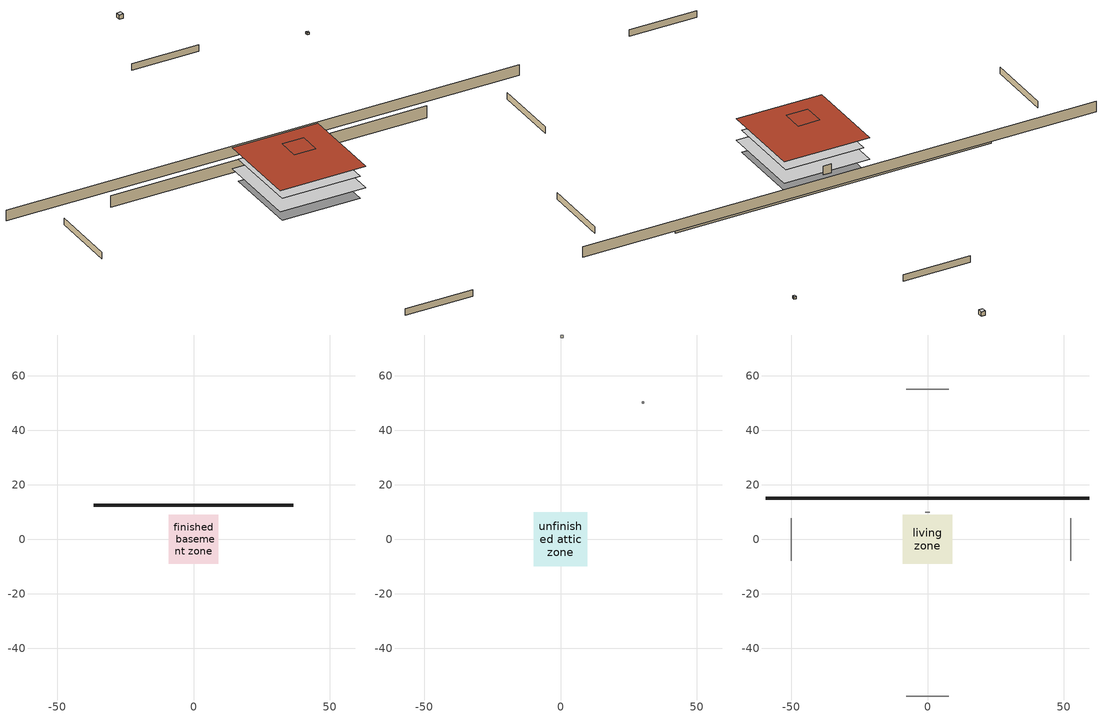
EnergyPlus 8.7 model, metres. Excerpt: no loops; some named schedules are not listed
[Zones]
finished basement zone
 floor ground (GrndUninsFinBFloor): -9.02,-9.02 -9.02,9.02 9.02,9.02 9.02,-9.02 z-2.13
 wall ground (GrndInsFinWall): 36.58,12.5 -36.58,12.5 z-2.13:0.61
dse zone
 floor adiabatic (AdiabaticConst): 30,50 30,50.5 30.5,50.5 30.5,50 z0
 wall adiabatic (AdiabaticConst): 30,50.5 30,50 30.5,50 30.5,50.5 30,50.5 z0:0.5
 ceiling adiabatic (AdiabaticConst): 30.5,50 30.5,50.5 30,50.5 30,50 z0.5
res ds_u 1 ret air zone
 floor adiabatic (AdiabaticConst): 0,74 0,75 1,75 1,74 z0
 wall adiabatic (AdiabaticConst): 1,74 1,75 0,75 0,74 1,74 z0:1
 ceiling adiabatic (AdiabaticConst): 1,74 1,75 0,75 0,74 z1
unfinished attic zone
 floor to living zone (FinInsUnfinUAFloor 1): -9.88,-9.88 -9.88,9.88 9.88,9.88 9.88,-9.88 z0.5
 roof outside (UnfinInsExtRoof 4): 9.88,-9.88 9.88,9.88 -9.88,9.88 -9.88,-9.88 z5.5
 roof outside (UnfinInsExtRoof 5): 2.5,-2.5 2.5,2.5 -2.5,2.5 -2.5,-2.5 z8
living zone
 floor to finished basement zone (Construction 3): -9.02,-9.02 -9.02,9.02 9.02,9.02 9.02,-9.02 z3
 wall outside (ExtInsFinWall 3): 59.36,15 -59.36,15 z0:2.44
 wall adiabatic (Construction 1): 0.92,10 -0.92,10 z0:2.03; 52.5,-7.78 52.5,7.78 / 7.78,55 -7.78,55 / -7.78,-57.5 7.78,-57.5 / -50,7.78 -50,-7.78 z0:1.53
[Building]
FIXME: Terrain=Suburbs
[Site:Location]
Denver Intl Ap_CO_USA: Latitude {deg}=39.83; Longitude {deg}=-104.65; Time Zone {hr}=-7; Elevation {m}=1650
[Site:GroundTemperature:BuildingSurface]
6.71221, 4.9416, 4.79814, 5.63626, 9.00496, 12.3608, 15.2732, 17.1228, 17.2883, 15.7979, 12.9685, 9.71588
[Site:GroundTemperature:Deep]
10.8753, 10.8753, 10.8753, 10.8753, 10.8753, 10.8753, 10.8753, 10.8753, 10.8753, 10.8753, 10.8753, 10.8753
[Site:WaterMainsTemperature]
Calculation Method=Correlation; Annual Average Outdoor Air Temperature {C}=10.8753; Maximum Difference In Monthly Average Outdoor Air Temperatures {deltaC}=23.1524
[Material] Roughness=Rough
Name | Thickness {m} | Conductivity {W/m-K} | Density {kg/m3} | Specific Heat {J/kg-K} | Thermal Absorptance | Solar Absorptance | Visible Absorptance
Concrete-4in | 0.1016 | 1.3112 | 2242.58 | 837.36 | 0.9 | 0.7 | 0.7
Concrete-8in | 0.2032 | 1.3112 | 2242.58 | 837.36 | 0.9 | 0.7 | 0.7
IntMassStudAndAirWall | 0.0889 | 0.414917 | 83.0261 | 1211.62 | 0.9 | 0.7 | 0.7
Layer1 | 0.0889 | 0.0336815 | 153.048 | 1085.22 | 0.9 | 0.7 | 0.7
ResCeilingMass1 | 0.0127 | 0.160266 | 800.923 | 837.36 | 0.9 | 0.3 | 0.1
ResExtFinish | 0.009525 | 0.0894213 | 177.805 | 1046.7 | 0.9 | 0.75 | 0.75
ResExtWallMass1; ResExtWallMassOtherSide1 | 0.0127 | 0.160266 | 800.923 | 837.36 | 0.9 | 0.5 | 0.1
ResExtWallSheathing | 0.0127 | 0.11544 | 512.591 | 1214.172 | 0.9 | 0.7 | 0.7
ResFloorCovering | 0.0127 | 0.0721139 | 54.4628 | 1339.776 | 0.9 | 0.9 | 0.7
ResFloorMass | 0.015875 | 0.11544 | 544.628 | 1214.172 | 0.9 | 0.6 | 0.7
ResFloorSheathing; ResRoofSheathing | 0.01905 | 0.11544 | 512.591 | 1214.172 | 0.9 | 0.7 | 0.7
residential furniture material finished basement space; residential furniture material living space | 0.1524 | 0.11544 | 640.739 | 1214.172 | 0.9 | 0.6 | 0.1
ResRoofMaterial | 0.009525 | 0.162689 | 1121.29 | 1465.38 | 0.91 | 0.85 | 0.85
Soil-12in | 0.3048 | 1.73073 | 1842.12 | 418.68 | 0.9 | 0.7 | 0.7
UAAdditionalCeilingIns | 0.12827 | 0.0411049 | 16.0185 | 1046.7 | 0.9 | 0.7 | 0.7
UARoofIns | 0.18415 | 4.84077 | 57.4568 | 1210.26 | 0.9 | 0.7 | 0.7
UATrussandIns | 0.0889 | 0.045211 | 70.6414 | 1180.37 | 0.9 | 0.7 | 0.7
[Material:NoMass] Roughness=Rough; Thermal Absorptance=0.9; Solar Absorptance=0.7; Visible Absorptance=0.7
Name | Thermal Resistance {m2-K/W}
Adiabatic | 176.1
FBaseFloor-FicR | 176.11
FBaseWall-FicR | 175.58
[WindowMaterial:Shade] Solar Transmittance=0.822706; Solar Reflectance=0.177284; Visible Transmittance=0.822706; Visible Reflectance=0.177284; Infrared Hemispherical Emissivity=1e-005; Infrared Transmittance=0.822706; Thickness {m}=0.0001; Conductivity {W/m-K}=10000; Shade to Glass Distance {m}=0.001; Top Opening Multiplier=0; Bottom Opening Multiplier=0; Left-Side Opening Multiplier=0; Right-Side Opening Multiplier=0; Airflow Permeability=0
CoolingShade; CoolingShade 1; CoolingShade 2; CoolingShade 3
[WindowProperty:ShadingControl] Shading Type=InteriorShade; Shading Control Type=OnIfScheduleAllows; Shading Control Is Scheduled=Yes; Glare Control Is Active=No
Name | Schedule | Shading Device Material
WindowShadingControl | residential window shading schedule | CoolingShade
WindowShadingControl 1 | residential window shading schedule 1 | CoolingShade 1
WindowShadingControl 2 | residential window shading schedule 2 | CoolingShade 2
WindowShadingControl 3 | residential window shading schedule 3 | CoolingShade 3
[Construction]
AdiabaticConst: Adiabatic
Construction 1: ResExtWallMassOtherSide1, ResExtWallMass1
Construction 3: ResFloorSheathing, ResFloorMass, ResFloorCovering
ExtInsFinWall 3: ResExtFinish, ResExtWallSheathing, Layer1, ResExtWallMass1
FinInsUnfinUAFloor 1: UATrussandIns, UAAdditionalCeilingIns, ResCeilingMass1
FinUninsFinWall: ResExtWallMassOtherSide1, IntMassStudAndAirWall, ResExtWallMass1
GrndInsFinWall: FBaseWall-FicR, Soil-12in, Concrete-8in
GrndUninsFinBFloor: FBaseFloor-FicR, Soil-12in, Concrete-4in
residential furniture construction finished basement space: residential furniture material finished basement space
residential furniture construction living space: residential furniture material living space
UnfinInsExtRoof 4; UnfinInsExtRoof 5: ResRoofMaterial, ResRoofSheathing, UARoofIns
[Zone]
Name | Volume {m3}
dse zone | 0
finished basement zone | 693.763
living zone; unfinished attic zone | 2.83168e-05
res ds_u 1 ret air zone | 8.91981
[InternalMass]
Name | Construction | Zone | Surface Area {m2}
finished basement space Partition | FinUninsFinWall | finished basement zone | 226.41
residential furniture mass finished basement space | residential furniture construction finished basement space | finished basement zone | 130.064
living space Partition | FinUninsFinWall | living zone | 226.41
residential furniture mass living space | residential furniture construction living space | living zone | 130.064
[People] Number of People Schedule=residential occupants schedule; Number of People Calculation Method=People; Number of People=2; Fraction Radiant=0; Sensible Heat Fraction=0; Activity Level Schedule=Schedule Ruleset 1; Carbon Dioxide Generation Rate {m3/s-W}=0; Enable ASHRAE 55 Comfort Warnings=No; Mean Radiant Temperature Calculation Type=ZoneAveraged
Name | Zone or ZoneList
residential occupants|finished basement space | finished basement zone
residential occupants|living space | living zone
[ElectricEquipment] Design Level Calculation Method=EquipmentLevel
Name | Zone or ZoneList | Schedule | Design Level {W} | Fraction Latent | Fraction Radiant | Fraction Lost
residential ceiling fan benchmark|finished basement space | finished basement zone | residential ceiling fan benchmark|living space schedule | 43.8913 | 0 | 0.558 | 0.07
residential misc plug loads|finished basement space | finished basement zone | residential misc plug loads schedule | 862.072 | 0.0448248 | 0.573105 | 3.46945e-17
res infil_u 1 bath exh fan load equip; res infil_u 1 range hood fan load equip | living zone | Always On Discrete | 0 | 0 | 0 | 1
res infil_u 1 house exh fan load equip | living zone | Always On Discrete | 0 | 0 | 0 | 0.5
residential ceiling fan benchmark|living space | living zone | residential ceiling fan benchmark|living space schedule | 43.8913 | 0 | 0.558 | 0.07
residential ceiling fan non benchmark equip | living zone | residential ceiling fan master | 0 | 0 | 0.558 | 0.07
residential clothes dryer electric | living zone | residential clothes dryer electric schedule | 306.898 | 0.05 | 0.09 | 0.8
residential clothes washer | living zone | residential clothes washer schedule | 7634.91 | 0 | 0.48 | 0.2
residential dishwasher | living zone | residential dishwasher schedule | 8535.51 | 0.15 | 0.36 | 0.25
residential misc plug loads|living space | living zone | residential misc plug loads schedule | 862.072 | 0.0448248 | 0.573105 | 3.46945e-17
residential range electric | living zone | residential range electric schedule | 262.457 | 0.3 | 0.24 | 0.3
residential refrigerator | living zone | residential refrigerator schedule | 106.332 | 0 | 0 | 0
[ZoneInfiltration:DesignFlowRate] Zone or ZoneList=living zone; Schedule=Always On Discrete; Design Flow Rate Calculation Method=Flow/Zone; Design Flow Rate {m3/s}=0
res infil_u 1 flow; res nv_u 1 flow
[ZoneInfiltration:EffectiveLeakageArea]
res infil|unfinished attic space: Zone=unfinished attic zone; Schedule=Always On Discrete; Effective Air Leakage Area {cm2}=13006.4; Stack Coefficient=0.000521214; Wind Coefficient=0.000138869
[AirLoopHVAC:ReturnPlenum]
Air Loop HVAC Return Plenum 1: Zone=res ds_u 1 ret air zone
[Schedule:Compact]
residential dishwasher schedule: Through: 01/01, For: AllDays, Until: 24:00, 0, Through: 01/02, For: AllDays, Until: 11:00, 0, Until: 12:00, 0.0515036, Until: 13:00, 0.074576, Until: 14:00, 0.0117767, Until: 20:00, 0, Until: 21:00, 0.091375, Until: 24:00, 0, Through: 01/03, For: AllDays, Until: 21:00, 0, Until: 22:00, 0.0586612, Until: 23:00, 0.00568387, Until: 24:00, 0, Through: 01/04, For: AllDays, Until: 24:00, 0, Through: 01/05, For: AllDays, Until: 19:00, 0, Until: 20:00, 0.0502587, Until: 24:00, 0, Through: 01/06, For: AllDays, Until: 24:00, 0, Through: 01/07, For: AllDays, Until: 24:00, 0, Through: 01/08, For: AllDays, Until: 24:00, 0, Through: 01/09, For: AllDays, Until: 24:00, 0, Through: 01/10, For: AllDays, Until: 21:00, 0, Until: 22:00, 0.058601, Until: 23:00, 0.0102971, Until: 24:00, 0.03278, Through: 01/11, For: AllDays, Until: 09:00, 0, Until: 10:00, 0.0198785, Until: 11:00, 0.0424756, Until: 24:00, 0, Through: 01/12, For: AllDays, Until: 24:00, 0, Through: 01/13, For: AllDays, Until: 24:00, 0, Through: 01/14, For: AllDays, Until: 13:00, 0, Until: 14:00, 0.0338145, Until: 15:00, 0.02048, Until: 24:00, 0, Through: 01/15, For: AllDays, Until: 24:00, 0, Through: 01/16, For: AllDays, Until: 02:00, 0, Until: 03:00, 0.031138, Until: 21:00, 0, Until: 22:00, 0.0556177, Until: 23:00, 0.00847468, Until: 24:00, 0, Through: 01/17, For: AllDays, Until: 24:00, 0, Through: 01/18, For: AllDays, Until: 07:00, 0, Until: 08:00, 0.0433357, Until: 18:00, 0, Until: 19:00, 0.069656, Until: 24:00, 0, Through: 01/19, For: AllDays, Until: 15:00, 0, Until: 16:00, 0.0429508, Until: 24:00, 0, Through: 01/20, For: AllDays, Until: 24:00, 0, Through: 01/21, For: AllDays, Until: 22:00, 0, Until: 23:00, 0.0120835, Until: 24:00, 0, Through: 01/22, For: AllDays, Until: 24:00, 0, Through: 01/23, For: AllDays, Until: 24:00, 0, Through: 01/24, For: AllDays, Until: 19:00, 0, Until: 20:00, 0.0498135, Until: 24:00, 0, Through: 01/25, For: AllDays, Until: 24:00, 0, Through: 01/26, For: AllDays, Until: 18:00, 0, Until: 19:00, 0.0119872, Until: 20:00, 0.0285156, Until: 24:00, 0, Through: 01/27, For: AllDays, Until: 15:00, 0, Until: 16:00, 0.0272465, Until: 17:00, 0.00871527, Until: 24:00, 0, Through: 01/28, For: AllDays, Until: 24:00, 0, Through: 01/29, For: AllDays, Until: 14:00, 0, Until: 15:00, 0.0079514, Until: 16:00, 0.0648563, Until: 18:00, 0, Until: 19:00, 0.0146036, Until: 20:00, 0.0465115, Until: 21:00, 0.0446109, Until: 22:00, 0.0453687, Until: 24:00, 0, Through: 01/30, For: AllDays, Until: 07:00, 0, Until: 08:00, 0.041778, Until: 09:00, 0.0309214, Until: 15:00, 0, Until: 16:00, 0.0287682, Until: 17:00, 0.0309275, Until: 24:00, 0, Through: 01/31, For: AllDays, Until: 10:00, 0, Until: 11:00, 0.0506436, Until: 13:00, 0, Until: 14:00, 0.0267834, Until: 15:00, 0.0236738, Until: 24:00, 0, Through: 02/01, For: AllDays, Until: 20:00, 0, Until: 21:00, 0.0291952, Until: 22:00, 0.0275833, Until: 24:00, 0, Through: 02/02, For: AllDays, Until: 24:00, 0, Through: 02/03, For: AllDays, Until: 24:00, 0, Through: 02/04, For: AllDays, Until: 24:00, 0, Through: 02/05, For: AllDays, Until: 19:00, 0, Until: 20:00, 0.0247564, Until: 21:00, 0.0260856, Until: 24:00, 0, Through: 02/06, For: AllDays, Until: 24:00, 0, Through: 02/07, For: AllDays, Until: 24:00, 0, Through: 02/08, For: AllDays, Until: 24:00, 0, Through: 02/09, For: AllDays, Until: 24:00, 0, Through: 02/10, For: AllDays, Until: 09:00, 0, Until: 10:00, 0.0384939, Until: 11:00, 0.0322868, Until: 24:00, 0, Through: 02/11, For: AllDays, Until: 24:00, 0, Through: 02/12, For: AllDays, Until: 24:00, 0, Through: 02/13, For: AllDays, Until: 11:00, 0, Until: 12:00, 0.0270781, Until: 24:00, 0, Through: 02/14, For: AllDays, Until: 24:00, 0, Through: 02/15, For: AllDays, Until: 24:00, 0, Through: 02/16, For: AllDays, Until: 24:00, 0, Through: 02/17, For: AllDays, Until: 24:00, 0, Through: 02/18, For: AllDays, Until: 24:00, 0, Through: 02/19, For: AllDays, Until: 24:00, 0, Through: 02/20, For: AllDays, Until: 06:00, 0, Until: 07:00, 0.034837, Until: 08:00, 0.0218934, Until: 24:00, 0, Through: 02/21, For: AllDays, Until: 13:00, 0, Until: 14:00, 0.0533201, Until: 15:00, 0.0692048, Until: 18:00, 0, Until: 19:00, 0.0502947, Until: 24:00, 0, Through: 02/22, For: AllDays, Until: 24:00, 0, Through: 02/23, For: AllDays, Until: 12:00, 0, Until: 13:00, 0.020492, Until: 14:00, 0.0371948, Until: 24:00, 0, Through: 02/24, For: AllDays, Until: 24:00, 0, Through: 02/25, For: AllDays, Until: 05:00, 0, Until: 06:00, 0.0268255, Until: 07:00, 0.0274329, Until: 24:00, 0, Through: 02/26, For: AllDays, Until: 09:00, 0, Until: 10:00, 0.0108264, Until: 11:00, 0.0201492, Until: 12:00, 0, Until: 13:00, 0.00924455, Until: 14:00, 0.0408878, Until: 24:00, 0, Through: 02/27, For: AllDays, Until: 24:00, 0, Through: 02/28, For: AllDays, Until: 24:00, 0, Through: 03/01, For: AllDays, Until: 24:00, 0, Through: 03/02, For: AllDays, Until: 21:00, 0, Until: 22:00, 0.0583905, Until: 24:00, 0, Through: 03/03, For: AllDays, Until: 24:00, 0, Through: 03/04, For: AllDays, Until: 24:00, 0, Through: 03/05, For: AllDays, Until: 11:00, 0, Until: 12:00, 0.0255203, Until: 18:00, 0, Until: 19:00, 0.0518405, Until: 20:00, 0.0109828, Until: 24:00, 0, Through: 03/06, For: AllDays, Until: 24:00, 0, Through: 03/07, For: AllDays, Until: 24:00, 0, Through: 03/08, For: AllDays, Until: 24:00, 0, Through: 03/09, For: AllDays, Until: 24:00, 0, Through: 03/10, For: AllDays, Until: 20:00, 0, Until: 21:00, 0.0341152, Until: 22:00, 0.0257007, Until: 24:00, 0, Through: 03/11, For: AllDays, Until: 24:00, 0, Through: 03/12, For: AllDays, Until: 09:00, 0, Until: 10:00, 0.047125, Until: 11:00, 0.0211897, Until: 24:00, 0, Through: 03/13, For: AllDays, Until: 05:00, 0, Until: 06:00, 0.063136, Until: 24:00, 0, Through: 03/14, For: AllDays, Until: 09:00, 0, Until: 10:00, 0.0591243, Until: 19:00, 0, Until: 20:00, 0.0376879, Until: 21:00, 0.0271503, Until: 22:00, 0, Until: 23:00, 0.0460844, Until: 24:00, 0, Through: 03/15, For: AllDays, Until: 24:00, 0, Through: 03/16, For: AllDays, Until: 18:00, 0, Until: 19:00, 0.0387105, Until: 20:00, 0.00836642, Until: 21:00, 0, Until: 22:00, 0.0391676, Until: 23:00, 0.0188861, Until: 24:00, 0, Through: 03/17, For: AllDays, Until: 14:00, 0, Until: 15:00, 0.0204078, Until: 16:00, 0.0326356, Until: 19:00, 0, Until: 20:00, 0.0514916, Until: 24:00, 0, Through: 03/18, For: AllDays, Until: 21:00, 0, Until: 22:00, 0.0108084, Until: 23:00, 0.0379466, Until: 24:00, 0, Through: 03/19, For: AllDays, Until: 24:00, 0, Through: 03/20, For: AllDays, Until: 19:00, 0, Until: 20:00, 0.040575, Until: 24:00, 0, Through: 03/21, For: AllDays, Until: 22:00, 0, Until: 23:00, 0.0356851, Until: 24:00, 0.0279201, Through: 03/22, For: AllDays, Until: 20:00, 0, Until: 21:00, 0.0106881, Until: 22:00, 0.0529111, Until: 24:00, 0, Through: 03/23, For: AllDays, Until: 19:00, 0, Until: 20:00, 0.0583905, Until: 24:00, 0, Through: 03/24, For: AllDays, Until: 01:00, 0, Until: 02:00, 0.0420666, Until: 19:00, 0, Until: 20:00, 0.0348731, Until: 21:00, 0.0173523, Until: 24:00, 0, Through: 03/25, For: AllDays, Until: 15:00, 0, Until: 16:00, 0.0579754, Until: 24:00, 0, Through: 03/26, For: AllDays, Until: 08:00, 0, Until: 09:00, 0.022122, Until: 10:00, 0.0202514, Until: 24:00, 0, Through: 03/27, For: AllDays, Until: 24:00, 0, Through: 03/28, For: AllDays, Until: 21:00, 0, Until: 22:00, 0.0596595, Until: 24:00, 0, Through: 03/29, For: AllDays, Until: 21:00, 0, Until: 22:00, 0.0458739, Until: 24:00, 0, Through: 03/30, For: AllDays, Until: 24:00, 0, Through: 03/31, For: AllDays, Until: 09:00, 0, Until: 10:00, 0.0314868, Until: 11:00, 0.0383075, Until: 24:00, 0, Through: 04/01, For: AllDays, Until: 07:00, 0, Until: 08:00, 0.0927764, Until: 24:00, 0, Through: 04/02, For: AllDays, Until: 08:00, 0, Until: 09:00, 0.0351257, Until: 10:00, 0.00911223, Until: 24:00, 0, Through: 04/03, For: AllDays, Until: 24:00, 0, Through: 04/04, For: AllDays, Until: 24:00, 0, Through: 04/05, For: AllDays, Until: 02:00, 0, Until: 03:00, 0.0490857, Until: 24:00, 0, Through: 04/06, For: AllDays, Until: 24:00, 0, Through: 04/07, For: AllDays, Until: 24:00, 0, Through: 04/08, For: AllDays, Until: 20:00, 0, Until: 21:00, 0.0411945, Until: 24:00, 0, Through: 04/09, For: AllDays, Until: 07:00, 0, Until: 08:00, 0.029923, Until: 09:00, 0.047528, Until: 24:00, 0, Through: 04/10, For: AllDays, Until: 19:00, 0, Until: 20:00, 0.0303921, Until: 21:00, 0.0322988, Until: 24:00, 0, Through: 04/11, For: AllDays, Until: 12:00, 0, Until: 13:00, 0.0587874, Until: 24:00, 0, Through: 04/12, For: AllDays, Until: 24:00, 0, Through: 04/13, For: AllDays, Until: 13:00, 0, Until: 14:00, 0.064351, Until: 15:00, 0.0196439, Until: 24:00, 0, Through: 04/14, For: AllDays, Until: 24:00, 0, Through: 04/15, For: AllDays, Until: 18:00, 0, Until: 19:00, 0.0127691, Until: 20:00, 0.0379165, Until: 22:00, 0, Until: 23:00, 0.028269, Until: 24:00, 0.0127752, Through: 04/16, For: AllDays, Until: 24:00, 0, Through: 04/17, For: AllDays, Until: 09:00, 0, Until: 10:00, 0.0235234, Until: 11:00, 0.0254601, Until: 24:00, 0, Through: 04/18, For: AllDays, Until: 24:00, 0, Through: 04/19, For: AllDays, Until: 10:00, 0, Until: 11:00, 0.0552508, Until: 12:00, 0.0245218, Until: 24:00, 0, Through: 04/20, For: AllDays, Until: 24:00, 0, Through: 04/21, For: AllDays, Until: 24:00, 0, Through: 04/22, For: AllDays, Until: 12:00, 0, Until: 13:00, 0.0115843, Until: 14:00, 0.0541621, Until: 24:00, 0, Through: 04/23, For: AllDays, Until: 12:00, 0, Until: 13:00, 0.0352761, Until: 14:00, 0.0268796, Until: 24:00, 0, Through: 04/24, For: AllDays, Until: 08:00, 0, Until: 09:00, 0.00845663, Until: 24:00, 0, Through: 04/25, For: AllDays, Until: 06:00, 0, Until: 07:00, 0.0237399, Until: 08:00, 0.0299892, Until: 24:00, 0, Through: 04/26, For: AllDays, Until: 24:00, 0, Through: 04/27, For: AllDays, Until: 24:00, 0, Through: 04/28, For: AllDays, Until: 18:00, 0, Until: 19:00, 0.0390773, Until: 20:00, 0.0239023, Until: 24:00, 0, Through: 04/29, For: AllDays, Until: 24:00, 0, Through: 04/30, For: AllDays, Until: 24:00, 0, Through: 05/01, For: AllDays, Until: 18:00, 0, Until: 19:00, 0.0104655, Until: 20:00, 0.0337604, Until: 24:00, 0, Through: 05/02, For: AllDays, Until: 01:00, 0, Until: 02:00, 0.0549982, Until: 24:00, 0, Through: 05/03, For: AllDays, Until: 07:00, 0, Until: 08:00, 0.0279562, Until: 09:00, 0.0530795, Until: 24:00, 0, Through: 05/04, For: AllDays, Until: 07:00, 0, Until: 08:00, 0.0129977, Until: 09:00, 0.040978, Until: 10:00, 0.0497594, Until: 24:00, 0, Through: 05/05, For: AllDays, Until: 24:00, 0, Through: 05/06, For: AllDays, Until: 24:00, 0, Through: 05/07, For: AllDays, Until: 24:00, 0, Through: 05/08, For: AllDays, Until: 24:00, 0, Through: 05/09, For: AllDays, Until: 24:00, 0, Through: 05/10, For: AllDays, Until: 24:00, 0, Through: 05/11, For: AllDays, Until: 24:00, 0, Through: 05/12, For: AllDays, Until: 24:00, 0, Through: 05/13, For: AllDays, Until: 24:00, 0, Through: 05/14, For: AllDays, Until: 24:00, 0, Through: 05/15, For: AllDays, Until: 24:00, 0, Through: 05/16, For: AllDays, Until: 24:00, 0, Through: 05/17, For: AllDays, Until: 10:00, 0, Until: 11:00, 0.028281, Until: 12:00, 0.0675448, Until: 23:00, 0, Until: 24:00, 0.00965957, Through: 05/18, For: AllDays, Until: 01:00, 0.0409299, Until: 24:00, 0, Through: 05/19, For: AllDays, Until: 24:00, 0, Through: 05/20, For: AllDays, Until: 24:00, 0, Through: 05/21, For: AllDays, Until: 24:00, 0, Through: 05/22, For: AllDays, Until: 24:00, 0, Through: 05/23, For: AllDays, Until: 08:00, 0, Until: 09:00, 0.0119692, Until: 17:00, 0, Until: 18:00, 0.0267413, Until: 19:00, 0.0323589, Until: 20:00, 0, Until: 21:00, 0.061915, Until: 24:00, 0, Through: 05/24, For: AllDays, Until: 09:00, 0, Until: 10:00, 0.00597858, Until: 11:00, 0.0329845, Until: 24:00, 0, Through: 05/25, For: AllDays, Until: 24:00, 0, Through: 05/26, For: AllDays, Until: 24:00, 0, Through: 05/27, For: AllDays, Until: 24:00, 0, Through: 05/28, For: AllDays, Until: 24:00, 0, Through: 05/29, For: AllDays, Until: 24:00, 0, Through: 05/30, For: AllDays, Until: 13:00, 0, Until: 14:00, 0.0105377, Until: 15:00, 0.0424756, Until: 24:00, 0, Through: 05/31, For: AllDays, Until: 24:00, 0, Through: 06/01, For: AllDays, Until: 24:00, 0, Through: 06/02, For: AllDays, Until: 22:00, 0, Until: 23:00, 0.0630639, Until: 24:00, 0, Through: 06/03, For: AllDays, Until: 24:00, 0, Through: 06/04, For: AllDays, Until: 24:00, 0, Through: 06/05, For: AllDays, Until: 21:00, 0, Until: 22:00, 0.0740046, Until: 24:00, 0, Through: 06/06, For: AllDays, Until: 24:00, 0, Through: 06/07, For: AllDays, Until: 24:00, 0, Through: 06/08, For: AllDays, Until: 19:00, 0, Until: 20:00, 0.036491, Until: 21:00, 0.0253278, Until: 24:00, 0, Through: 06/09, For: AllDays, Until: 24:00, 0, Through: 06/10, For: AllDays, Until: 24:00, 0, Through: 06/11, For: AllDays, Until: 24:00, 0, Through: 06/12, For: AllDays, Until: 24:00, 0, Through: 06/13, For: AllDays, Until: 24:00, 0, Through: 06/14, For: AllDays, Until: 20:00, 0, Until: 21:00, 0.0186876, Until: 22:00, 0.0213822, Until: 24:00, 0, Through: 06/15, For: AllDays, Until: 09:00, 0, Until: 10:00, 0.0516781, Until: 15:00, 0, Until: 16:00, 0.0492602, Until: 24:00, 0, Through: 06/16, For: AllDays, Until: 20:00, 0, Until: 21:00, 0.0530254, Until: 24:00, 0, Through: 06/17, For: AllDays, Until: 24:00, 0, Through: 06/18, For: AllDays, Until: 24:00, 0, Through: 06/19, For: AllDays, Until: 20:00, 0, Until: 21:00, 0.00794538, Until: 22:00, 0.0386443, Until: 24:00, 0, Through: 06/20, For: AllDays, Until: 24:00, 0, Through: 06/21, For: AllDays, Until: 24:00, 0, Through: 06/22, For: AllDays, Until: 24:00, 0, Through: 06/23, For: AllDays, Until: 24:00, 0, Through: 06/24, For: AllDays, Until: 15:00, 0, Until: 16:00, 0.00762662, Until: 17:00, 0.00980392, Until: 24:00, 0, Through: 06/25, For: AllDays, Until: 24:00, 0, Through: 06/26, For: AllDays, Until: 24:00, 0, Through: 06/27, For: AllDays, Until: 07:00, 0, Until: 08:00, 0.0185012, Until: 09:00, 0.0260977, Until: 24:00, 0, Through: 06/28, For: AllDays, Until: 24:00, 0, Through: 06/29, For: AllDays, Until: 24:00, 0, Through: 06/30, For: AllDays, Until: 08:00, 0, Until: 09:00, 0.0243594, Until: 10:00, 0.0212318, Until: 18:00, 0, Until: 19:00, 0.0309214, Until: 24:00, 0, Through: 07/01, For: AllDays, Until: 24:00, 0, Through: 07/02, For: AllDays, Until: 17:00, 0, Until: 18:00, 0.0329965, Until: 19:00, 0.0365211, Until: 24:00, 0, Through: 07/03, For: AllDays, Until: 24:00, 0, Through: 07/04, For: AllDays, Until: 15:00, 0, Until: 16:00, 0.0385481, Until: 17:00, 0.0194274, Until: 24:00, 0, Through: 07/05, For: AllDays, Until: 20:00, 0, Until: 21:00, 0.0749429, Until: 24:00, 0, Through: 07/06, For: AllDays, Until: 14:00, 0, Until: 15:00, 0.0420546, Until: 24:00, 0, Through: 07/07, For: AllDays, Until: 24:00, 0, Through: 07/08, For: AllDays, Until: 24:00, 0, Through: 07/09, For: AllDays, Until: 11:00, 0, Until: 12:00, 0.0266811, Until: 13:00, 0.0259413, Until: 24:00, 0, Through: 07/10, For: AllDays, Until: 24:00, 0, Through: 07/11, For: AllDays, Until: 10:00, 0, Until: 11:00, 0.0152713, Until: 12:00, 0.0388729, Until: 24:00, 0, Through: 07/12, For: AllDays, Until: 24:00, 0, Through: 07/13, For: AllDays, Until: 24:00, 0, Through: 07/14, For: AllDays, Until: 24:00, 0, Through: 07/15, For: AllDays, Until: 24:00, 0, Through: 07/16, For: AllDays, Until: 24:00, 0, Through: 07/17, For: AllDays, Until: 24:00, 0, Through: 07/18, For: AllDays, Until: 24:00, 0, Through: 07/19, For: AllDays, Until: 21:00, 0, Until: 22:00, 0.0217791, Until: 23:00, 0.0235414, Until: 24:00, 0, Through: 07/20, For: AllDays, Until: 10:00, 0, Until: 11:00, 0.0281848, Until: 12:00, 0.0298568, Until: 19:00, 0, Until: 20:00, 0.0626609, Until: 21:00, 0.00682065, Until: 24:00, 0, Through: 07/21, For: AllDays, Until: 09:00, 0, Until: 10:00, 0.0450138, Until: 20:00, 0, Until: 21:00, 0.00654998, Until: 22:00, 0.0214544, Until: 24:00, 0, Through: 07/22, For: AllDays, Until: 18:00, 0, Until: 19:00, 0.0229279, Until: 20:00, 0.0795681, Until: 21:00, 0.00710935, Until: 24:00, 0, Through: 07/23, For: AllDays, Until: 18:00, 0, Until: 19:00, 0.0396006, Until: 20:00, 0.00776495, Until: 24:00, 0, Through: 07/24, For: AllDays, Until: 09:00, 0, Until: 10:00, 0.0387706, Until: 24:00, 0, Through: 07/25, For: AllDays, Until: 24:00, 0, Through: 07/26, For: AllDays, Until: 24:00, 0, Through: 07/27, For: AllDays, Until: 24:00, 0, Through: 07/28, For: AllDays, Until: 15:00, 0, Until: 16:00, 0.0355407, Until: 17:00, 0.0298448, Until: 24:00, 0, Through: 07/29, For: AllDays, Until: 24:00, 0, Through: 07/30, For: AllDays, Until: 24:00, 0, Through: 07/31, For: AllDays, Until: 24:00, 0, Through: 08/01, For: AllDays, Until: 24:00, 0, Through: 08/02, For: AllDays, Until: 12:00, 0, Until: 13:00, 0.0424516, Until: 14:00, 0.0626128, Until: 15:00, 0.00795742, Until: 24:00, 0, Through: 08/03, For: AllDays, Until: 24:00, 0, Through: 08/04, For: AllDays, Until: 08:00, 0, Until: 09:00, 0.054096, Until: 10:00, 0.0125346, Until: 24:00, 0, Through: 08/05, For: AllDays, Until: 24:00, 0, Through: 08/06, For: AllDays, Until: 07:00, 0, Until: 08:00, 0.0381331, Until: 24:00, 0, Through: 08/07, For: AllDays, Until: 24:00, 0, Through: 08/08, For: AllDays, Until: 24:00, 0, Through: 08/09, For: AllDays, Until: 24:00, 0, Through: 08/10, For: AllDays, Until: 09:00, 0, Until: 10:00, 0.0451281, Until: 11:00, 0.0338025, Until: 24:00, 0, Through: 08/11, For: AllDays, Until: 24:00, 0, Through: 08/12, For: AllDays, Until: 24:00, 0, Through: 08/13, For: AllDays, Until: 24:00, 0, Through: 08/14, For: AllDays, Until: 24:00, 0, Through: 08/15, For: AllDays, Until: 24:00, 0, Through: 08/16, For: AllDays, Until: 24:00, 0, Through: 08/17, For: AllDays, Until: 24:00, 0, Through: 08/18, For: AllDays, Until: 24:00, 0, Through: 08/19, For: AllDays, Until: 24:00, 0, Through: 08/20, For: AllDays, Until: 24:00, 0, Through: 08/21, For: AllDays, Until: 20:00, 0, Until: 21:00, 0.0308974, Until: 22:00, 0.0083604, Until: 24:00, 0, Through: 08/22, For: AllDays, Until: 17:00, 0, Until: 18:00, 0.0564357, Until: 24:00, 0, Through: 08/23, For: AllDays, Until: 21:00, 0, Until: 22:00, 0.0190064, Until: 23:00, 0.0421087, Until: 24:00, 0, Through: 08/24, For: AllDays, Until: 24:00, 0, Through: 08/25, For: AllDays, Until: 24:00, 0, Through: 08/26, For: AllDays, Until: 24:00, 0, Through: 08/27, For: AllDays, Until: 20:00, 0, Until: 21:00, 0.0726212, Until: 24:00, 0, Through: 08/28, For: AllDays, Until: 24:00, 0, Through: 08/29, For: AllDays, Until: 24:00, 0, Through: 08/30, For: AllDays, Until: 24:00, 0, Through: 08/31, For: AllDays, Until: 13:00, 0, Until: 14:00, 0.026621, Until: 15:00, 0.0281727, Until: 24:00, 0, Through: 09/01, For: AllDays, Until: 06:00, 0, Until: 07:00, 0.0317214, Until: 08:00, 0.0400758, Until: 24:00, 0, Through: 09/02, For: AllDays, Until: 24:00, 0, Through: 09/03, For: AllDays, Until: 24:00, 0, Through: 09/04, For: AllDays, Until: 22:00, 0, Until: 23:00, 0.0302177, Until: 24:00, 0, Through: 09/05, For: AllDays, Until: 09:00, 0, Until: 10:00, 0.0285637, Until: 11:00, 0.0115963, Until: 24:00, 0, Through: 09/06, For: AllDays, Until: 14:00, 0, Until: 15:00, 0.0747564, Until: 16:00, 0.0256766, Until: 24:00, 0, Through: 09/07, For: AllDays, Until: 05:00, 0, Until: 06:00, 0.045483, Until: 16:00, 0, Until: 17:00, 0.0189161, Until: 18:00, 0.0216589, Until: 24:00, 0, Through: 09/08, For: AllDays, Until: 22:00, 0, Until: 23:00, 0.0473355, Until: 24:00, 0.0156983, Through: 09/09, For: AllDays, Until: 19:00, 0, Until: 20:00, 0.0242873, Until: 21:00, 0.104878, Until: 22:00, 0.00846867, Until: 23:00, 0.0330927, Until: 24:00, 0, Through: 09/10, For: AllDays, Until: 10:00, 0, Until: 11:00, 0.0317455, Until: 12:00, 0.0300132, Until: 22:00, 0, Until: 23:00, 0.0146518, Until: 24:00, 0.0288765, Through: 09/11, For: AllDays, Until: 24:00, 0, Through: 09/12, For: AllDays, Until: 10:00, 0, Until: 11:00, 0.0440815, Until: 24:00, 0, Through: 09/13, For: AllDays, Until: 18:00, 0, Until: 19:00, 0.0708769, Until: 24:00, 0, Through: 09/14, For: AllDays, Until: 21:00, 0, Until: 22:00, 0.0445688, Until: 23:00, 0.025406, Until: 24:00, 0, Through: 09/15, For: AllDays, Until: 18:00, 0, Until: 19:00, 0.0475761, Until: 20:00, 0.0402322, Until: 21:00, 0.0142307, Until: 24:00, 0, Through: 09/16, For: AllDays, Until: 24:00, 0, Through: 09/17, For: AllDays, Until: 24:00, 0, Through: 09/18, For: AllDays, Until: 19:00, 0, Until: 20:00, 0.0232467, Until: 21:00, 0.0578431, Until: 24:00, 0, Through: 09/19, For: AllDays, Until: 09:00, 0, Until: 10:00, 0.0485445, Until: 18:00, 0, Until: 19:00, 0.0302839, Until: 20:00, 0.0679658, Until: 21:00, 0.0190004, Until: 22:00, 0.0570913, Until: 23:00, 0.0470708, Until: 24:00, 0, Through: 09/20, For: AllDays, Until: 12:00, 0, Until: 13:00, 0.0299531, Until: 14:00, 0.0369121, Until: 24:00, 0, Through: 09/21, For: AllDays, Until: 24:00, 0, Through: 09/22, For: AllDays, Until: 24:00, 0, Through: 09/23, For: AllDays, Until: 24:00, 0, Through: 09/24, For: AllDays, Until: 24:00, 0, Through: 09/25, For: AllDays, Until: 24:00, 0, Through: 09/26, For: AllDays, Until: 24:00, 0, Through: 09/27, For: AllDays, Until: 24:00, 0, Through: 09/28, For: AllDays, Until: 15:00, 0, Until: 16:00, 0.00626128, Until: 17:00, 0.05492, Until: 19:00, 0, Until: 20:00, 0.0506556, Until: 21:00, 0.0118669, Until: 24:00, 0, Through: 09/29, For: AllDays, Until: 24:00, 0, Through: 09/30, For: AllDays, Until: 19:00, 0, Until: 20:00, 0.011055, Until: 21:00, 0.0488091, Until: 24:00, 0, Through: 10/01, For: AllDays, Until: 15:00, 0, Until: 16:00, 0.0452484, Until: 17:00, 0.0110069, Until: 24:00, 0, Through: 10/02, For: AllDays, Until: 09:00, 0, Until: 10:00, 0.0231625, Until: 11:00, 0.048364, Until: 19:00, 0, Until: 20:00, 0.0748707, Until: 24:00, 0, Through: 10/03, For: AllDays, Until: 13:00, 0, Until: 14:00, 0.0221099, Until: 15:00, 0.0428245, Until: 24:00, 0, Through: 10/04, For: AllDays, Until: 24:00, 0, Through: 10/05, For: AllDays, Until: 24:00, 0, Through: 10/06, For: AllDays, Until: 14:00, 0, Until: 15:00, 0.0591062, Until: 16:00, 0.015993, Until: 24:00, 0, Through: 10/07, For: AllDays, Until: 24:00, 0, Through: 10/08, For: AllDays, Until: 24:00, 0, Through: 10/09, For: AllDays, Until: 24:00, 0, Through: 10/10, For: AllDays, Until: 24:00, 0, Through: 10/11, For: AllDays, Until: 24:00, 0, Through: 10/12, For: AllDays, Until: 24:00, 0, Through: 10/13, For: AllDays, Until: 19:00, 0, Until: 20:00, 0.0590401, Until: 21:00, 0.0161614, Until: 24:00, 0, Through: 10/14, For: AllDays, Until: 12:00, 0, Until: 13:00, 0.0196018, Until: 14:00, 0.0243474, Until: 15:00, 0.0291171, Until: 16:00, 0.0403765, Until: 24:00, 0, Through: 10/15, For: AllDays, Until: 24:00, 0, Through: 10/16, For: AllDays, Until: 24:00, 0, Through: 10/17, For: AllDays, Until: 18:00, 0, Until: 19:00, 0.0209611, Until: 24:00, 0, Through: 10/18, For: AllDays, Until: 24:00, 0, Through: 10/19, For: AllDays, Until: 24:00, 0, Through: 10/20, For: AllDays, Until: 24:00, 0, Through: 10/21, For: AllDays, Until: 24:00, 0, Through: 10/22, For: AllDays, Until: 19:00, 0, Until: 20:00, 0.0420907, Until: 21:00, 0.0225009, Until: 24:00, 0, Through: 10/23, For: AllDays, Until: 24:00, 0, Through: 10/24, For: AllDays, Until: 08:00, 0, Until: 09:00, 0.0291231, Until: 10:00, 0.00903405, Until: 24:00, 0, Through: 10/25, For: AllDays, Until: 24:00, 0, Through: 10/26, For: AllDays, Until: 24:00, 0, Through: 10/27, For: AllDays, Until: 12:00, 0, Until: 13:00, 0.0438891, Until: 14:00, 0.0145315, Until: 18:00, 0, Until: 19:00, 0.0145074, Until: 20:00, 0.0277517, Until: 24:00, 0, Through: 10/28, For: AllDays, Until: 19:00, 0, Until: 20:00, 0.0154517, Until: 21:00, 0.0400337, Until: 24:00, 0, Through: 10/29, For: AllDays, Until: 24:00, 0, Through: 10/30, For: AllDays, Until: 24:00, 0, Through: 10/31, For: AllDays, Until: 24:00, 0, Through: 11/01, For: AllDays, Until: 24:00, 0, Through: 11/02, For: AllDays, Until: 24:00, 0, Through: 11/03, For: AllDays, Until: 13:00, 0, Until: 14:00, 0.0417479, Until: 24:00, 0, Through: 11/04, For: AllDays, Until: 23:00, 0, Until: 24:00, 0.0588716, Through: 11/05, For: AllDays, Until: 16:00, 0, Until: 17:00, 0.0113437, Until: 18:00, 0.0155058, Until: 24:00, 0, Through: 11/06, For: AllDays, Until: 14:00, 0, Until: 15:00, 0.0300012, Until: 16:00, 0.0214363, Until: 24:00, 0, Through: 11/07, For: AllDays, Until: 24:00, 0, Through: 11/08, For: AllDays, Until: 13:00, 0, Until: 14:00, 0.0511428, Until: 18:00, 0, Until: 19:00, 0.0713521, Until: 24:00, 0, Through: 11/09, For: AllDays, Until: 18:00, 0, Until: 19:00, 0.047137, Until: 24:00, 0, Through: 11/10, For: AllDays, Until: 24:00, 0, Through: 11/11, For: AllDays, Until: 24:00, 0, Through: 11/12, For: AllDays, Until: 10:00, 0, Until: 11:00, 0.0408998, Until: 24:00, 0, Through: 11/13, For: AllDays, Until: 24:00, 0, Through: 11/14, For: AllDays, Until: 24:00, 0, Through: 11/15, For: AllDays, Until: 12:00, 0, Until: 13:00, 0.0421027, Until: 14:00, 0.037303, Until: 24:00, 0, Through: 11/16, For: AllDays, Until: 24:00, 0, Through: 11/17, For: AllDays, Until: 24:00, 0, Through: 11/18, For: AllDays, Until: 24:00, 0, Through: 11/19, For: AllDays, Until: 24:00, 0, Through: 11/20, For: AllDays, Until: 09:00, 0, Until: 10:00, 0.0679237, Until: 24:00, 0, Through: 11/21, For: AllDays, Until: 24:00, 0, Through: 11/22, For: AllDays, Until: 24:00, 0, Through: 11/23, For: AllDays, Until: 24:00, 0, Through: 11/24, For: AllDays, Until: 17:00, 0, Until: 18:00, 0.0487489, Until: 24:00, 0, Through: 11/25, For: AllDays, Until: 24:00, 0, Through: 11/26, For: AllDays, Until: 24:00, 0, Through: 11/27, For: AllDays, Until: 24:00, 0, Through: 11/28, For: AllDays, Until: 08:00, 0, Until: 09:00, 0.00796343, Until: 10:00, 0.0563996, Until: 24:00, 0, Through: 11/29, For: AllDays, Until: 24:00, 0, Through: 11/30, For: AllDays, Until: 11:00, 0, Until: 12:00, 0.0111211, Until: 13:00, 0.0411644, Until: 24:00, 0, Through: 12/01, For: AllDays, Until: 15:00, 0, Until: 16:00, 0.0124384, Until: 17:00, 0.0487309, Until: 24:00, 0, Through: 12/02, For: AllDays, Until: 24:00, 0, Through: 12/03, For: AllDays, Until: 15:00, 0, Until: 16:00, 0.0574943, Until: 17:00, 0.0242872, Until: 24:00, 0, Through: 12/04, For: AllDays, Until: 24:00, 0, Through: 12/05, For: AllDays, Until: 18:00, 0, Until: 19:00, 0.0354324, Until: 20:00, 0.0269097, Until: 24:00, 0, Through: 12/06, For: AllDays, Until: 17:00, 0, Until: 18:00, 0.0527968, Until: 24:00, 0, Through: 12/07, For: AllDays, Until: 01:00, 0, Until: 02:00, 0.0443041, Until: 24:00, 0, Through: 12/08, For: AllDays, Until: 19:00, 0, Until: 20:00, 0.0385841, Until: 21:00, 0.0247624, Until: 24:00, 0, Through: 12/09, For: AllDays, Until: 17:00, 0, Until: 18:00, 0.008607, Until: 19:00, 0.0575244, Until: 24:00, 0, Through: 12/10, For: AllDays, Until: 11:00, 0, Until: 12:00, 0.0619211, Until: 13:00, 0.0126669, Until: 24:00, 0, Through: 12/11, For: AllDays, Until: 21:00, 0, Until: 22:00, 0.0443823, Until: 23:00, 0.0243534, Until: 24:00, 0, Through: 12/12, For: AllDays, Until: 19:00, 0, Until: 20:00, 0.0111512, Until: 22:00, 0, Until: 23:00, 0.00990017, Until: 24:00, 0.0587213, Through: 12/13, For: AllDays, Until: 06:00, 0, Until: 07:00, 0.0682185, Until: 18:00, 0, Until: 19:00, 0.0544268, Until: 20:00, 0.00817997, Until: 24:00, 0, Through: 12/14, For: AllDays, Until: 09:00, 0, Until: 10:00, 0.0474858, Until: 24:00, 0, Through: 12/15, For: AllDays, Until: 24:00, 0, Through: 12/16, For: AllDays, Until: 09:00, 0, Until: 10:00, 0.0335679, Until: 24:00, 0, Through: 12/17, For: AllDays, Until: 24:00, 0, Through: 12/18, For: AllDays, Until: 19:00, 0, Until: 20:00, 0.0105738, Until: 21:00, 0.0334236, Until: 24:00, 0, Through: 12/19, For: AllDays, Until: 24:00, 0, Through: 12/20, For: AllDays, Until: 17:00, 0, Until: 18:00, 0.0548899, Until: 19:00, 0.00866715, Until: 20:00, 0.0325514, Until: 21:00, 0.0719716, Until: 24:00, 0, Through: 12/21, For: AllDays, Until: 24:00, 0, Through: 12/22, For: AllDays, Until: 24:00, 0, Through: 12/23, For: AllDays, Until: 24:00, 0, Through: 12/24, For: AllDays, Until: 24:00, 0, Through: 12/25, For: AllDays, Until: 24:00, 0, Through: 12/26, For: AllDays, Until: 24:00, 0, Through: 12/27, For: AllDays, Until: 11:00, 0, Until: 12:00, 0.0256646, Until: 13:00, 0.0240587, Until: 24:00, 0, Through: 12/28, For: AllDays, Until: 24:00, 0, Through: 12/29, For: AllDays, Until: 24:00, 0, Through: 12/30, For: AllDays, Until: 24:00, 0, Through: 12/31, For: AllDays, Until: 08:00, 0, Until: 09:00, 0.020474, Until: 10:00, 0.0270781, Until: 17:00, 0, Until: 18:00, 0.0547275, Until: 24:00, 0
[Schedule:Year]
residential ceiling fan benchmark|living space schedule: Schedule:Week:Daily {0f71d5fc-ce61-4542-97dd-a3161425d9c0}, 1, 1, 1, 3, Schedule:Week:Daily {51339372-7862-41fc-9a58-a5a0bd148dc7}, 1, 4, 1, 31, Schedule:Week:Daily {87c10eb9-fc24-4929-a123-ab9c03a215eb}, 2, 1, 2, 28, Schedule:Week:Daily {311857eb-580b-44d6-a300-debbd1cc27d6}, 3, 1, 3, 28, Schedule:Week:Daily {fd919bf1-0471-4569-ae79-e6a99586885d}, 3, 29, 4, 4, Schedule:Week:Daily {347d2d49-1c43-4eb1-bd95-f6aa47ad560d}, 4, 5, 4, 25, Schedule:Week:Daily {de64ee43-b7d2-4157-bdd8-04d425113814}, 4, 26, 5, 2, Schedule:Week:Daily {aaedab17-0b09-4e0d-8378-fbedd02e3dd2}, 5, 3, 5, 30, Schedule:Week:Daily {165082e6-7850-4fd8-be87-10af1e865736}, 5, 31, 6, 6, Schedule:Week:Daily {2f892124-657e-4d05-a21c-bf229836429c}, 6, 7, 6, 27, Schedule:Week:Daily {13e542b7-5d7c-4147-90d1-60330a000fa7}, 6, 28, 7, 4, Schedule:Week:Daily {a0a23515-06ba-4198-a034-048a7539f780}, 7, 5, 7, 25, Schedule:Week:Daily {35308170-27a6-4db6-8cfb-dd77a6f051f7}, 7, 26, 8, 1, Schedule:Week:Daily {e1064556-7538-45dd-aa3e-108ef759dfd6}, 8, 2, 8, 29, Schedule:Week:Daily {5823f5d5-2ac0-4d43-98be-b54df8848f64}, 8, 30, 9, 5, Schedule:Week:Daily {c5a04b47-5126-45d3-9d95-1a8ac168a084}, 9, 6, 9, 26, Schedule:Week:Daily {499f92c3-d18f-4c51-b49b-6c150da63c30}, 9, 27, 10, 3, Schedule:Week:Daily {acdb5400-bbdc-418c-8e37-82617ee7cf95}, 10, 4, 10, 31, Schedule:Week:Daily {c51af225-91bd-465b-86b6-54f6bbe5aa4c}, 11, 1, 11, 28, Schedule:Week:Daily {529a6e05-18b5-40f5-a5a8-f9f7104a7cd5}, 11, 29, 12, 5, Schedule:Week:Daily {1d383939-4f80-46c4-9f80-d6e3bf9aad40}, 12, 6, 12, 31
residential clothes dryer electric schedule: Schedule:Week:Daily {0cf76882-29ee-4e97-8896-832bf2aff176}, 1, 1, 1, 3, Schedule:Week:Daily {abca1ecd-9b34-494c-9414-65720bb30feb}, 1, 4, 1, 31, Schedule:Week:Daily {ede04973-e82e-437e-a198-d583eefa85d5}, 2, 1, 2, 28, Schedule:Week:Daily {d65adad7-4040-44a7-bf7f-d8a08b814716}, 3, 1, 3, 28, Schedule:Week:Daily {3e195de0-0d08-45d3-898f-b240006ba059}, 3, 29, 4, 4, Schedule:Week:Daily {c1a1b1a8-a759-4f9a-a96d-e1de32ebb41e}, 4, 5, 4, 25, Schedule:Week:Daily {7e2ce152-f9ae-47aa-8e0b-f146e4c587c4}, 4, 26, 5, 2, Schedule:Week:Daily {bac84cf0-ac05-49b1-9999-ab4023112c86}, 5, 3, 5, 30, Schedule:Week:Daily {35a10e1c-9211-4ce5-8655-497baca9ae9b}, 5, 31, 6, 6, Schedule:Week:Daily {eca92287-819c-4651-8c9a-f84175970902}, 6, 7, 6, 27, Schedule:Week:Daily {dd3a9fe3-8582-4a54-9769-8203dfa21e99}, 6, 28, 7, 4, Schedule:Week:Daily {369a07e6-86c8-4754-a359-b408a0808928}, 7, 5, 7, 25, Schedule:Week:Daily {1cb0fbb8-2bb1-4a50-94c1-659f4fe134fe}, 7, 26, 8, 1, Schedule:Week:Daily {c7c37507-61b6-4856-af43-3875ed3fc4e8}, 8, 2, 8, 29, Schedule:Week:Daily {c4a5c386-5fed-466e-b1e7-5ee481de1878}, 8, 30, 9, 5, Schedule:Week:Daily {a6c565ad-a7c2-461e-93a7-5e4a46422e45}, 9, 6, 9, 26, Schedule:Week:Daily {b206137f-ec21-4729-a93c-a814b0b8509c}, 9, 27, 10, 3, Schedule:Week:Daily {3fd5a835-4393-4510-9cf1-0df4d7b78adc}, 10, 4, 10, 31, Schedule:Week:Daily {9b67d82c-d6a5-4b67-adba-fff02f73143a}, 11, 1, 11, 28, Schedule:Week:Daily {fcede6d8-01fc-4c6e-8228-b1af4ca2a302}, 11, 29, 12, 5, Schedule:Week:Daily {c28f9791-1b89-4ca7-9c27-e29ebca52960}, 12, 6, 12, 31
residential misc plug loads schedule: Schedule:Week:Daily {22bc7db9-2003-40b6-9eeb-e6e0896c8864}, 1, 1, 1, 3, Schedule:Week:Daily {bc2a4b7a-4f54-4205-84b8-ec081b43af44}, 1, 4, 1, 31, Schedule:Week:Daily {5b493516-b6aa-4edc-b76d-97ed548abe79}, 2, 1, 2, 28, Schedule:Week:Daily {02b95901-bb01-4c26-bd3e-dab897a7cd97}, 3, 1, 3, 28, Schedule:Week:Daily {e8c9ccf5-bc55-4f5f-abea-2e6588c5d8a6}, 3, 29, 4, 4, Schedule:Week:Daily {ffb9dfbe-1cdf-40af-8708-23c6d5c2a98e}, 4, 5, 4, 25, Schedule:Week:Daily {cd43f9cc-394d-4d4c-9130-d823dd56bef1}, 4, 26, 5, 2, Schedule:Week:Daily {bd67e281-14f0-40d0-b1a1-cac127b0a427}, 5, 3, 5, 30, Schedule:Week:Daily {780f4aa3-38ec-4ffa-b1e9-61e14d3ff328}, 5, 31, 6, 6, Schedule:Week:Daily {bda188f9-e938-4b83-9f14-9461a27f1d19}, 6, 7, 6, 27, Schedule:Week:Daily {2bb35096-851f-4b8e-a0fa-a3c89bb703d5}, 6, 28, 7, 4, Schedule:Week:Daily {babd4d11-51b5-4a4e-923d-384c381e28c4}, 7, 5, 7, 25, Schedule:Week:Daily {1a321edf-f159-44cf-96a6-19e8282275ae}, 7, 26, 8, 1, Schedule:Week:Daily {fda0d0e7-4def-485d-9244-7a22a798d1e2}, 8, 2, 8, 29, Schedule:Week:Daily {8cc6ff2f-dde2-4baf-a57b-406255bbf458}, 8, 30, 9, 5, Schedule:Week:Daily {7b865aaf-3960-4055-ad9b-605f9498352f}, 9, 6, 9, 26, Schedule:Week:Daily {72d2082c-29c6-4341-94f2-f0607290e072}, 9, 27, 10, 3, Schedule:Week:Daily {d44b3eb3-aa5b-49ea-9723-34d69960c74d}, 10, 4, 10, 31, Schedule:Week:Daily {baf013f8-c2d2-4dd5-b1bc-9366f551550e}, 11, 1, 11, 28, Schedule:Week:Daily {e66b44d9-fe69-4c5f-8c0f-f991cc362972}, 11, 29, 12, 5, Schedule:Week:Daily {31d296c2-4431-452a-80ce-40e1da88ba4e}, 12, 6, 12, 31
residential occupants schedule: Schedule:Week:Daily {2fb568e2-ef7c-44d5-ad61-7e6f7a06798c}, 1, 1, 1, 3, Schedule:Week:Daily {f8613477-c807-4ef4-8d0e-f6450133bbe2}, 1, 4, 1, 31, Schedule:Week:Daily {ee3af47b-e9c7-472a-a7ca-cbd03abe424e}, 2, 1, 2, 28, Schedule:Week:Daily {eff00aaa-437d-4443-867e-5f29de76f632}, 3, 1, 3, 28, Schedule:Week:Daily {f5298632-ef7c-4f58-8cb0-bf1e552f4f62}, 3, 29, 4, 4, Schedule:Week:Daily {8ed4d57a-f581-49f8-bb9d-df3137b8e871}, 4, 5, 4, 25, Schedule:Week:Daily {7f00d207-626c-493e-a2c9-fd58362cb036}, 4, 26, 5, 2, Schedule:Week:Daily {22fdb8a3-d3d0-48a0-a6ca-0988281988cc}, 5, 3, 5, 30, Schedule:Week:Daily {9093e678-8401-4d89-a984-0b9566ae533e}, 5, 31, 6, 6, Schedule:Week:Daily {0d292dba-806a-4128-9ecb-7e09ee070b92}, 6, 7, 6, 27, Schedule:Week:Daily {7af5eb8d-3c18-4e6b-9afd-ada7153063a7}, 6, 28, 7, 4, Schedule:Week:Daily {428a3f3c-38f1-48ff-a6e3-8fcb5f63c344}, 7, 5, 7, 25, Schedule:Week:Daily {15bb9fba-a513-430f-9e73-ea87047c0fab}, 7, 26, 8, 1, Schedule:Week:Daily {103972e1-14c2-4ea6-8b28-a6cffaa2d153}, 8, 2, 8, 29, Schedule:Week:Daily {c7195c57-b268-47f3-a74a-314303dfb1fe}, 8, 30, 9, 5, Schedule:Week:Daily {a57de32e-b512-4f04-9dd0-6e48b730f054}, 9, 6, 9, 26, Schedule:Week:Daily {9adafb74-d558-4528-8793-a410267173c4}, 9, 27, 10, 3, Schedule:Week:Daily {d36d81cd-5492-4f3a-8480-409c7ad41256}, 10, 4, 10, 31, Schedule:Week:Daily {aa0ea7af-e8b2-4abf-a95f-96205b13f51a}, 11, 1, 11, 28, Schedule:Week:Daily {ce4a7301-d719-46e5-8ee0-9f0df60760f8}, 11, 29, 12, 5, Schedule:Week:Daily {e6873058-ff78-45f8-8891-6273a88780c2}, 12, 6, 12, 31
residential range electric schedule: Schedule:Week:Daily {bc42099d-5dbd-4a09-94c7-e3e5bc049921}, 1, 1, 1, 3, Schedule:Week:Daily {0e74a4f7-59ce-4a19-bb4e-c22523ac5517}, 1, 4, 1, 31, Schedule:Week:Daily {148eb965-ac3d-4a45-be0e-bace7db9aa4b}, 2, 1, 2, 28, Schedule:Week:Daily {613125f3-fa0b-4bd4-949f-436c8dd04565}, 3, 1, 3, 28, Schedule:Week:Daily {fd28e441-722f-45ad-8b19-3d014b422828}, 3, 29, 4, 4, Schedule:Week:Daily {c2365009-3979-4122-a87f-f996f01f44ac}, 4, 5, 4, 25, Schedule:Week:Daily {66047edc-5fd8-4158-acd7-b2e6c0a7921c}, 4, 26, 5, 2, Schedule:Week:Daily {6490f2e2-157e-453b-b430-775608b31345}, 5, 3, 5, 30, Schedule:Week:Daily {a6ef556b-bf5d-4185-83b9-9b73b51f4a5c}, 5, 31, 6, 6, Schedule:Week:Daily {81cc3eae-6d9a-4fd6-9b57-a89e5f94864d}, 6, 7, 6, 27, Schedule:Week:Daily {c5f73f42-a7b8-4b36-b1b5-8f21ce7a76fb}, 6, 28, 7, 4, Schedule:Week:Daily {1e5cfebc-e71a-48e5-a20c-598d634638c9}, 7, 5, 7, 25, Schedule:Week:Daily {6fe402a5-6c80-4228-bd87-25c0931253c4}, 7, 26, 8, 1, Schedule:Week:Daily {f81fec8e-cb67-4128-8dd5-399fcfd07e02}, 8, 2, 8, 29, Schedule:Week:Daily {0ca870ed-bd64-4828-bf9b-393ed3095704}, 8, 30, 9, 5, Schedule:Week:Daily {4efc66bd-482d-4faa-b631-6aae378f0bcb}, 9, 6, 9, 26, Schedule:Week:Daily {85a82153-0f5b-4822-b368-0b5fa42a9bd7}, 9, 27, 10, 3, Schedule:Week:Daily {287c5a1a-b058-4b74-9a71-01a85322e898}, 10, 4, 10, 31, Schedule:Week:Daily {ace348f2-e425-4e85-ae90-5ef059810f26}, 11, 1, 11, 28, Schedule:Week:Daily {d352f447-1795-4d9a-8468-8ff81414b01a}, 11, 29, 12, 5, Schedule:Week:Daily {fda07a0f-52dd-4ddd-8eab-ebc4b3a9f49e}, 12, 6, 12, 31
residential refrigerator schedule: Schedule:Week:Daily {21beaa92-f39e-4c3c-890d-bbd2b0030def}, 1, 1, 1, 3, Schedule:Week:Daily {12676f60-2a97-4314-95ef-e5da185444fa}, 1, 4, 1, 31, Schedule:Week:Daily {3d9eed4e-1f62-4189-ac25-01d57bd05a19}, 2, 1, 2, 28, Schedule:Week:Daily {44480a54-9dbf-4e88-ab87-46da822b1f4e}, 3, 1, 3, 28, Schedule:Week:Daily {781c90fb-d6e0-4333-9516-ef728b279ba0}, 3, 29, 4, 4, Schedule:Week:Daily {853d988c-cd8c-47d7-a4bb-5e725511afdb}, 4, 5, 4, 25, Schedule:Week:Daily {82b01175-81cf-4648-97c8-0aa523377e7c}, 4, 26, 5, 2, Schedule:Week:Daily {5cbd8f50-3df6-4e62-8d2b-c7ed34fd0668}, 5, 3, 5, 30, Schedule:Week:Daily {8f6bdf33-ac27-4daa-9515-36b4ed81e505}, 5, 31, 6, 6, Schedule:Week:Daily {7805e031-6ba4-49f1-82fa-54274a46d307}, 6, 7, 6, 27, Schedule:Week:Daily {46c65205-463c-4890-9baf-bed29b3a067f}, 6, 28, 7, 4, Schedule:Week:Daily {20f904fa-0ba7-4917-8b46-be9168487a59}, 7, 5, 7, 25, Schedule:Week:Daily {a1dc27e1-5bd0-4b83-a68f-86802782c25a}, 7, 26, 8, 1, Schedule:Week:Daily {0131da8e-488c-4a07-97e5-7188827698b1}, 8, 2, 8, 29, Schedule:Week:Daily {d51ad73a-4d97-4d10-9521-d531723a489f}, 8, 30, 9, 5, Schedule:Week:Daily {e695df37-e6a7-41fd-94c0-00f49baea04b}, 9, 6, 9, 26, Schedule:Week:Daily {d51226a9-6342-4082-8af8-b6a7571c5231}, 9, 27, 10, 3, Schedule:Week:Daily {ccbb7522-e36a-4b90-b2d7-e0fbdb6fa06f}, 10, 4, 10, 31, Schedule:Week:Daily {1d722042-84c3-4ef3-a3e3-f073054e4400}, 11, 1, 11, 28, Schedule:Week:Daily {7d0d4471-4c80-4108-9c47-ef440d5acb1b}, 11, 29, 12, 5, Schedule:Week:Daily {f8b056f8-f51e-49f4-a187-d11f89be1a61}, 12, 6, 12, 31
Schedule Ruleset 1: Schedule:Week:Daily {db789049-2ed7-4b34-8b45-943c5093ff7b}, 1, 1, 12, 31
[Schedule:Constant] Hourly Value=1
Always On Discrete; residential ceiling fan master
